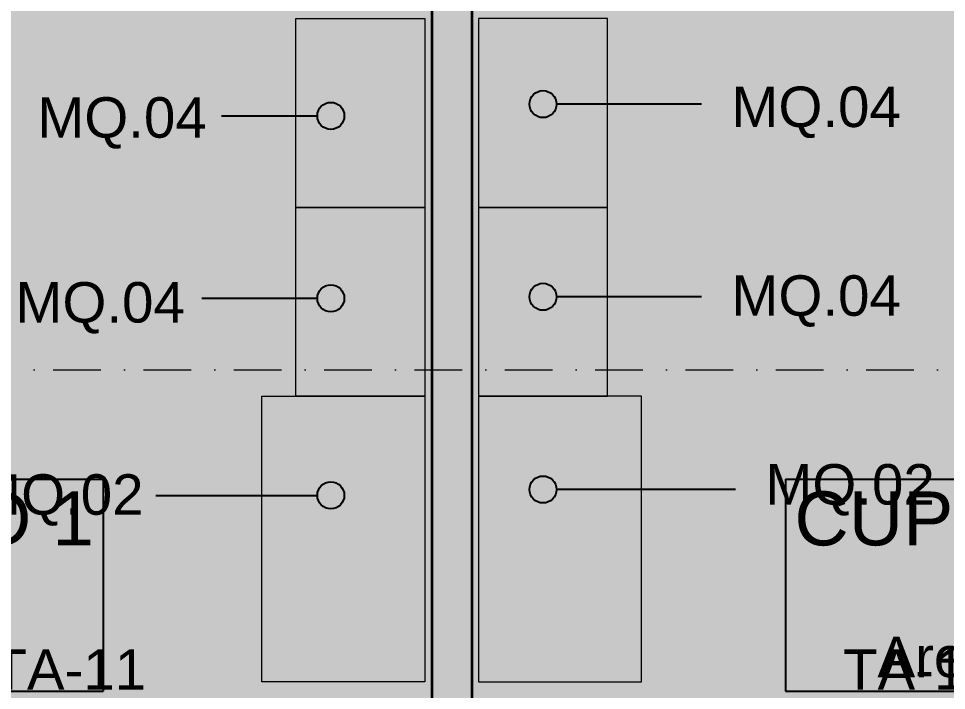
# Model space of a CAD drawing. Header units: millimetres. Extents: x -14278 to 97203, y -22378 to 34603.
# Drawn here: x 78334 to 81777, y 5922 to 8414 of the extents above; entities that cross this region are included whole.
import ezdxf
from ezdxf.enums import TextEntityAlignment as Align

# ---------------------------------------------------------------- set-up
doc = ezdxf.new("R2010")
doc.units = ezdxf.units.MM
doc.header["$MEASUREMENT"] = 0
doc.linetypes.add('Dot & Dashed', pattern=[335.138881, 176.388884, -88.194442, 0, -70.555556])
for name, color, linetype in [('A-Zz_20_10_90-T_TextFFEInternal', 7, 'Continuous'), ('NewA-Ee_25_10-M_WallsInternal', 7, 'Continuous'), ('NewA-Ee_30_40-M_Floors', 7, 'Continuous'), ('NewA-Ee_40_20-M_GeneralFFAndEInternalMovable', 7, 'Continuous'), ('NewA-SL-M_SpacesInternal', 7, 'Continuous'), ('NewA-Ss_30_25-M_CeilingAndSoffitSystems', 7, 'Continuous'), ('NewA-Zz_20_10_90-T_TextFFEInternal', 7, 'Continuous'), ('NewA-Zz_35_40_80-M_GridStructural', 7, 'Continuous'), ('NewA-Zz_50_90_00-M_GrossInternal', 7, 'Continuous')]:
    doc.layers.add(name, color=color, linetype=linetype)
doc.styles.add('GENERATED_STYLE_1', font='')
doc.styles.get('GENERATED_STYLE_1').set_extended_font_data('Arial')

# ---------------------------------------------------------------- blocks, each defined once
blk = doc.blocks.new('Slab_29_2', base_point=(87898, 1112.3))
at = {"layer": 'NewA-Ee_30_40-M_Floors', "linetype": 'Continuous', "lineweight": 13}
blk.add_hatch(color=254, dxfattribs=at).paths.add_polyline_path([(87898, 1112.3), (87898, 7409.5), (90347.7, 7409.5), (90347.7, 9661.5), (55798.3, 9661.5), (55798.3, 1112.3)])
blk = doc.blocks.new('BEDROOM_211_34_2', base_point=(77523.3, 9126.8))
at = {"layer": 'NewA-SL-M_SpacesInternal', "color": 253, "linetype": 'Continuous', "lineweight": 13}
blk.add_line((79867.1, 5859.4), (79867.1, 9661.5), dxfattribs=at)
at = {"layer": 'NewA-SL-M_SpacesInternal', "color": 5, "lineweight": 70, "style": 'GENERATED_STYLE_1'}
for tag, height, p in [('ROOM_NAME', 200, (77523.3, 9434.6)), ('ROOM_NUMBER', 150, (77523.3, 9131.8)), ('adj_text', 150, (77523.3, 8896.1))]:
    blk.add_attdef(tag, text='', height=height, dxfattribs=at).set_placement(p, align=Align.TOP_CENTER)
blk = doc.blocks.new('BEDROOM_213_35_2', base_point=(82303.9, 9126.8))
at = {"layer": 'NewA-SL-M_SpacesInternal', "color": 253, "linetype": 'Continuous', "lineweight": 13}
blk.add_line((80017.1, 9661.5), (80017.1, 5859.4), dxfattribs=at)
at = {"layer": 'NewA-SL-M_SpacesInternal', "color": 5, "lineweight": 70, "style": 'GENERATED_STYLE_1'}
for tag, height, p in [('ROOM_NAME', 200, (82303.9, 9434.6)), ('ROOM_NUMBER', 150, (82303.9, 9131.8)), ('adj_text', 150, (82303.9, 8896.1))]:
    blk.add_attdef(tag, text='', height=height, dxfattribs=at).set_placement(p, align=Align.TOP_CENTER)
blk = doc.blocks.new('CUPBOARD 1_211B_54_2', base_point=(77706.3, 6352.2))
at = {"layer": 'NewA-SL-M_SpacesInternal', "linetype": 'Continuous'}
for p, q in [((76764.7, 6705.8), (76764.7, 6391.5)), ((76764.7, 6705.8), (78648, 6705.8)), ((78648, 6705.8), (78648, 6391.5)), ((76764.7, 6391.5), (76764.7, 6155.8)), ((78648, 6391.5), (78648, 6155.8)), ((76764.7, 6155.8), (76764.7, 5920.1)), ((78648, 6155.8), (78648, 5920.1)), ((76764.7, 5920.1), (78648, 5920.1))]:
    blk.add_line(p, q, dxfattribs=at)
at = {"layer": 'NewA-SL-M_SpacesInternal', "color": 253, "linetype": 'Continuous', "lineweight": 13}
for p, q in [((79867.1, 5534.4), (79166, 5534.4)), ((79166, 5534.4), (79166, 3642.8)), ((79867.1, 3642.8), (79867.1, 5534.4)), ((79166, 3642.8), (79867.1, 3642.8))]:
    blk.add_line(p, q, dxfattribs=at)
at = {"layer": 'NewA-SL-M_SpacesInternal', "color": 5, "lineweight": 70, "style": 'GENERATED_STYLE_1'}
for tag, height, p in [('ROOM_NAME', 200, (77706.3, 6660.1)), ('ROOM_NUMBER', 150, (77706.3, 6357.2)), ('adj_text', 150, (77706.3, 6121.5))]:
    blk.add_attdef(tag, text='', height=height, dxfattribs=at).set_placement(p, align=Align.TOP_CENTER)
blk = doc.blocks.new('CUPBOARD 1_213B_55_2', base_point=(82120.8, 6352.2))
at = {"layer": 'NewA-SL-M_SpacesInternal', "linetype": 'Continuous'}
for p, q in [((81179.2, 6705.8), (81179.2, 6391.5)), ((81179.2, 6705.8), (83062.5, 6705.8)), ((83062.5, 6705.8), (83062.5, 6391.5)), ((81179.2, 6391.5), (81179.2, 6155.8)), ((83062.5, 6391.5), (83062.5, 6155.8)), ((81179.2, 6155.8), (81179.2, 5920.1)), ((83062.5, 6155.8), (83062.5, 5920.1)), ((81179.2, 5920.1), (83062.5, 5920.1))]:
    blk.add_line(p, q, dxfattribs=at)
at = {"layer": 'NewA-SL-M_SpacesInternal', "color": 253, "linetype": 'Continuous', "lineweight": 13}
for p, q in [((80017.1, 5533.2), (80017.1, 3642.8)), ((80718.6, 5533.2), (80017.1, 5533.2)), ((80718.6, 3642.8), (80718.6, 5533.2)), ((80017.1, 3642.8), (80718.6, 3642.8))]:
    blk.add_line(p, q, dxfattribs=at)
at = {"layer": 'NewA-SL-M_SpacesInternal', "color": 5, "lineweight": 70, "style": 'GENERATED_STYLE_1'}
for tag, height, p in [('ROOM_NAME', 200, (82120.8, 6660.1)), ('ROOM_NUMBER', 150, (82120.8, 6357.2)), ('adj_text', 150, (82120.8, 6121.5))]:
    blk.add_attdef(tag, text='', height=height, dxfattribs=at).set_placement(p, align=Align.TOP_CENTER)
blk = doc.blocks.new('Slab_43_2', base_point=(76037, 9661.5))
at = {"layer": 'NewA-Ss_30_25-M_CeilingAndSoffitSystems', "linetype": 'Continuous', "lineweight": 0}
blk.add_hatch(color=255, dxfattribs=at).paths.add_polyline_path([(76037, 9661.5), (76037, 5859.4), (77809.7, 5859.4), (77809.7, 2707.2), (79041, 2707.2), (79041, 5859.4), (79867.1, 5859.4), (79867.1, 9661.5)])
at = {"layer": 'NewA-Ss_30_25-M_CeilingAndSoffitSystems', "color": 6, "linetype": 'Continuous', "lineweight": 13, "flags": 128}
blk.add_lwpolyline([(76037, 9661.5), (76037, 5859.4), (77809.7, 5859.4), (77809.7, 2707.2), (79041, 2707.2), (79041, 5859.4), (79867.1, 5859.4), (79867.1, 9661.5)], close=True, dxfattribs=at)
blk = doc.blocks.new('Slab_44_2', base_point=(80017.1, 9661.5))
at = {"layer": 'NewA-Ss_30_25-M_CeilingAndSoffitSystems', "linetype": 'Continuous', "lineweight": 0}
blk.add_hatch(color=255, dxfattribs=at).paths.add_polyline_path([(80017.1, 9661.5), (80017.1, 5658.2), (80843.6, 5658.2), (80843.6, 2707.2), (82077.4, 2707.2), (82077.4, 5658.2), (83845, 5658.2), (83845, 9661.5)])
at = {"layer": 'NewA-Ss_30_25-M_CeilingAndSoffitSystems', "color": 6, "linetype": 'Continuous', "lineweight": 13, "flags": 128}
blk.add_lwpolyline([(80017.1, 9661.5), (80017.1, 5658.2), (80843.6, 5658.2), (80843.6, 2707.2), (82077.4, 2707.2), (82077.4, 5658.2), (83845, 5658.2), (83845, 9661.5)], close=True, dxfattribs=at)
blk = doc.blocks.new('Wall_76_2', base_point=(79867.1, 9661.5))
at = {"layer": 'NewA-Ee_25_10-M_WallsInternal', "linetype": 'Continuous', "lineweight": 13}
for points in [[(79867.1, 5859.4), (80017.1, 5859.4), (80017.1, 9661.5), (79867.1, 9661.5)], [(79867.1, 3642.8), (80017.1, 3642.8), (80017.1, 5534.4), (79867.1, 5534.4)], [(79867.1, 2707.2), (80017.1, 2707.2), (80017.1, 3517.8), (79867.1, 3517.8)]]:
    blk.add_hatch(color=6, dxfattribs=at).paths.add_polyline_path(points)
at = {"layer": 'NewA-Ee_25_10-M_WallsInternal', "color": 92, "linetype": 'Continuous', "lineweight": 35, "flags": 128}
for points in [[(79867.1, 9661.5), (79867.1, 5859.4)], [(80017.1, 9661.5), (79867.1, 9661.5)], [(80017.1, 5859.4), (80017.1, 9661.5)], [(79867.1, 5534.4), (79867.1, 3642.8)], [(80017.1, 3642.8), (80017.1, 5534.4)], [(79867.1, 3517.8), (79867.1, 2707.2)], [(80017.1, 2707.2), (80017.1, 3517.8)]]:
    blk.add_lwpolyline(points, dxfattribs=at)
blk = doc.blocks.new('Standard grid marker_2')
at = {"layer": 'NewA-Zz_35_40_80-M_GridStructural', "color": 6, "linetype": 'Dot & Dashed', "lineweight": 13}
blk.add_line((1000, 0), (40175.6, 0), dxfattribs=at)
at = {"layer": 'NewA-Zz_35_40_80-M_GridStructural', "style": 'GENERATED_STYLE_1'}
blk.add_attdef('AC_MarkerText_1', text='', height=250, dxfattribs=at).set_placement((41425.6, 14.3), align=Align.MIDDLE_CENTER)
blk = doc.blocks.new('Wardrobe 19')
at = {"layer": 'NewA-Ee_40_20-M_GeneralFFAndEInternalMovable', "color": 1, "linetype": 'Continuous', "lineweight": 18}
for p, q in [((1059.4, 604.8), (0, 604.8)), ((0, 604.8), (0, 0)), ((1059.4, 0), (1059.4, 604.8)), ((0, 0), (1059.4, 0))]:
    blk.add_line(p, q, dxfattribs=at)
blk = doc.blocks.new('Credenza 19_2')
at = {"layer": 'NewA-Ee_40_20-M_GeneralFFAndEInternalMovable', "color": 1, "linetype": 'Continuous', "lineweight": 18}
for p, q in [((700, 478.4), (0, 478.4)), ((0, 478.4), (0, 0)), ((700, 0), (700, 478.4)), ((0, 0), (700, 0))]:
    blk.add_line(p, q, dxfattribs=at)
blk = doc.blocks.new('Line_85_2', base_point=(80868.4, 8096.4))
at = {"layer": 'NewA-Zz_20_10_90-T_TextFFEInternal', "linetype": 'Continuous'}
blk.add_hatch(color=256, dxfattribs=at).paths.add_polyline_path([(80329.8, 8096.4), (80326, 8115.5), (80315.1, 8131.8), (80298.9, 8142.6), (80279.8, 8146.4), (80260.6, 8142.6), (80244.4, 8131.8), (80233.6, 8115.5), (80229.8, 8096.4), (80233.6, 8077.3), (80244.4, 8061), (80260.6, 8050.2), (80279.8, 8046.4), (80298.9, 8050.2), (80315.1, 8061), (80326, 8077.3)])
blk.add_line((80868.4, 8096.4), (80329.8, 8096.4), dxfattribs=at)
blk.add_circle((80279.8, 8096.4), 50, dxfattribs=at)
blk = doc.blocks.new('Line_86_2', base_point=(80868.4, 7382))
at = {"layer": 'NewA-Zz_20_10_90-T_TextFFEInternal', "linetype": 'Continuous'}
blk.add_hatch(color=256, dxfattribs=at).paths.add_polyline_path([(80329.8, 7382), (80326, 7401.1), (80315.1, 7417.3), (80298.9, 7428.2), (80279.8, 7432), (80260.6, 7428.2), (80244.4, 7417.3), (80233.6, 7401.1), (80229.8, 7382), (80233.6, 7362.8), (80244.4, 7346.6), (80260.6, 7335.8), (80279.8, 7332), (80298.9, 7335.8), (80315.1, 7346.6), (80326, 7362.8)])
blk.add_line((80868.4, 7382), (80329.8, 7382), dxfattribs=at)
blk.add_circle((80279.8, 7382), 50, dxfattribs=at)
blk = doc.blocks.new('Line_87_2', base_point=(80994.3, 6667.5))
at = {"layer": 'NewA-Zz_20_10_90-T_TextFFEInternal', "linetype": 'Continuous'}
blk.add_hatch(color=256, dxfattribs=at).paths.add_polyline_path([(80329.8, 6667.5), (80326, 6686.7), (80315.1, 6702.9), (80298.9, 6713.7), (80279.8, 6717.5), (80260.6, 6713.7), (80244.4, 6702.9), (80233.6, 6686.7), (80229.8, 6667.5), (80233.6, 6648.4), (80244.4, 6632.2), (80260.6, 6621.3), (80279.8, 6617.5), (80298.9, 6621.3), (80315.1, 6632.2), (80326, 6648.4)])
blk.add_line((80994.3, 6667.5), (80329.8, 6667.5), dxfattribs=at)
blk.add_circle((80279.8, 6667.5), 50, dxfattribs=at)
blk = doc.blocks.new('Line_116_2', base_point=(79086.6, 8053))
at = {"layer": 'NewA-Zz_20_10_90-T_TextFFEInternal', "linetype": 'Continuous'}
blk.add_hatch(color=256, dxfattribs=at).paths.add_polyline_path([(79542.6, 8053), (79538.7, 8072.1), (79527.9, 8088.4), (79511.7, 8099.2), (79492.6, 8103), (79473.4, 8099.2), (79457.2, 8088.4), (79446.4, 8072.1), (79442.6, 8053), (79446.4, 8033.9), (79457.2, 8017.7), (79473.4, 8006.8), (79492.6, 8003), (79511.7, 8006.8), (79527.9, 8017.7), (79538.7, 8033.9)])
blk.add_line((79086.6, 8053), (79442.6, 8053), dxfattribs=at)
blk.add_circle((79492.6, 8053), 50, dxfattribs=at)
blk = doc.blocks.new('Line_117_2', base_point=(79014.5, 7376.5))
at = {"layer": 'NewA-Zz_20_10_90-T_TextFFEInternal', "linetype": 'Continuous'}
blk.add_hatch(color=256, dxfattribs=at).paths.add_polyline_path([(79542.6, 7376.5), (79538.7, 7395.6), (79527.9, 7411.8), (79511.7, 7422.7), (79492.6, 7426.5), (79473.4, 7422.7), (79457.2, 7411.8), (79446.4, 7395.6), (79442.6, 7376.5), (79446.4, 7357.3), (79457.2, 7341.1), (79473.4, 7330.3), (79492.6, 7326.5), (79511.7, 7330.3), (79527.9, 7341.1), (79538.7, 7357.3)])
blk.add_line((79014.5, 7376.5), (79442.6, 7376.5), dxfattribs=at)
blk.add_circle((79492.6, 7376.5), 50, dxfattribs=at)
blk = doc.blocks.new('Line_118_2', base_point=(78843.1, 6645.8))
at = {"layer": 'NewA-Zz_20_10_90-T_TextFFEInternal', "linetype": 'Continuous'}
blk.add_hatch(color=256, dxfattribs=at).paths.add_polyline_path([(79542.6, 6645.8), (79538.7, 6664.9), (79527.9, 6681.2), (79511.7, 6692), (79492.6, 6695.8), (79473.4, 6692), (79457.2, 6681.2), (79446.4, 6664.9), (79442.6, 6645.8), (79446.4, 6626.7), (79457.2, 6610.4), (79473.4, 6599.6), (79492.6, 6595.8), (79511.7, 6599.6), (79527.9, 6610.4), (79538.7, 6626.7)])
blk.add_line((78843.1, 6645.8), (79442.6, 6645.8), dxfattribs=at)
blk.add_circle((79492.6, 6645.8), 50, dxfattribs=at)
blk = doc.blocks.new('Label_182_2', base_point=(80994.3, 6845.9))
at = {"layer": 'A-Zz_20_10_90-T_TextFFEInternal', "insert": (81419.3, 6761.6), "char_height": 150, "attachment_point": 2, "style": 'GENERATED_STYLE_1'}
blk.add_mtext('\\fArial|b0|i0|c0|p34;MQ.02\\fArial|b0|i0|c0|p34;\\fArial|b0|i0|c0|p34;\\fArial|b0|i0|c0|p34;\\fArial|b0|i0|c0|p34;\\fArial|b0|i0|c0|p34;\\fArial|b0|i0|c0|p34;\\fArial|b0|i0|c0|p34;\\fArial|b0|i0|c0|p34;\\fArial|b0|i0|c0|p34;\\fArial|b0|i0|c0|p34;\\fArial|b0|i0|c0|p34;\\fArial|b0|i0|c0|p34;\\fArial|b0|i0|c0|p34;\\fArial|b0|i0|c0|p34;\\fArial|b0|i0|c0|p34;\\fArial|b0|i0|c0|p34;\\fArial|b0|i0|c0|p34;\\fArial|b0|i0|c0|p34;\\fArial|b0|i0|c0|p34;\\fArial|b0|i0|c0|p34;\\fArial|b0|i0|c0|p34;\\fArial|b0|i0|c0|p34;\\fArial|b0|i0|c0|p34;\\fArial|b0|i0|c0|p34;\\fArial|b0|i0|c0|p34;\\fArial|b0|i0|c0|p34;\\fArial|b0|i0|c0|p34;\\fArial|b0|i0|c0|p34;\\fArial|b0|i0|c0|p34;}', dxfattribs=at)
blk = doc.blocks.new('Label_183_2', base_point=(80868.4, 7545.9))
at = {"layer": 'A-Zz_20_10_90-T_TextFFEInternal', "insert": (81293.4, 7461.6), "char_height": 150, "attachment_point": 2, "style": 'GENERATED_STYLE_1'}
blk.add_mtext('\\fArial|b0|i0|c0|p34;MQ.04\\fArial|b0|i0|c0|p34;\\fArial|b0|i0|c0|p34;\\fArial|b0|i0|c0|p34;\\fArial|b0|i0|c0|p34;\\fArial|b0|i0|c0|p34;\\fArial|b0|i0|c0|p34;\\fArial|b0|i0|c0|p34;\\fArial|b0|i0|c0|p34;\\fArial|b0|i0|c0|p34;\\fArial|b0|i0|c0|p34;\\fArial|b0|i0|c0|p34;\\fArial|b0|i0|c0|p34;\\fArial|b0|i0|c0|p34;\\fArial|b0|i0|c0|p34;\\fArial|b0|i0|c0|p34;\\fArial|b0|i0|c0|p34;\\fArial|b0|i0|c0|p34;\\fArial|b0|i0|c0|p34;\\fArial|b0|i0|c0|p34;\\fArial|b0|i0|c0|p34;\\fArial|b0|i0|c0|p34;\\fArial|b0|i0|c0|p34;\\fArial|b0|i0|c0|p34;\\fArial|b0|i0|c0|p34;\\fArial|b0|i0|c0|p34;\\fArial|b0|i0|c0|p34;\\fArial|b0|i0|c0|p34;\\fArial|b0|i0|c0|p34;\\fArial|b0|i0|c0|p34;}', dxfattribs=at)
blk = doc.blocks.new('Label_184_2', base_point=(80868.4, 8245.9))
at = {"layer": 'A-Zz_20_10_90-T_TextFFEInternal', "insert": (81293.4, 8161.6), "char_height": 150, "attachment_point": 2, "style": 'GENERATED_STYLE_1'}
blk.add_mtext('\\fArial|b0|i0|c0|p34;MQ.04\\fArial|b0|i0|c0|p34;\\fArial|b0|i0|c0|p34;\\fArial|b0|i0|c0|p34;\\fArial|b0|i0|c0|p34;\\fArial|b0|i0|c0|p34;\\fArial|b0|i0|c0|p34;\\fArial|b0|i0|c0|p34;\\fArial|b0|i0|c0|p34;\\fArial|b0|i0|c0|p34;\\fArial|b0|i0|c0|p34;\\fArial|b0|i0|c0|p34;\\fArial|b0|i0|c0|p34;\\fArial|b0|i0|c0|p34;\\fArial|b0|i0|c0|p34;\\fArial|b0|i0|c0|p34;\\fArial|b0|i0|c0|p34;\\fArial|b0|i0|c0|p34;\\fArial|b0|i0|c0|p34;\\fArial|b0|i0|c0|p34;\\fArial|b0|i0|c0|p34;\\fArial|b0|i0|c0|p34;\\fArial|b0|i0|c0|p34;\\fArial|b0|i0|c0|p34;\\fArial|b0|i0|c0|p34;\\fArial|b0|i0|c0|p34;\\fArial|b0|i0|c0|p34;\\fArial|b0|i0|c0|p34;\\fArial|b0|i0|c0|p34;\\fArial|b0|i0|c0|p34;}', dxfattribs=at)
blk = doc.blocks.new('Label_207_2', base_point=(78292.8, 8206.4))
at = {"layer": 'A-Zz_20_10_90-T_TextFFEInternal', "insert": (78717.8, 8122.1), "char_height": 150, "attachment_point": 2, "style": 'GENERATED_STYLE_1'}
blk.add_mtext('\\fArial|b0|i0|c0|p34;MQ.04\\fArial|b0|i0|c0|p34;\\fArial|b0|i0|c0|p34;\\fArial|b0|i0|c0|p34;\\fArial|b0|i0|c0|p34;\\fArial|b0|i0|c0|p34;\\fArial|b0|i0|c0|p34;\\fArial|b0|i0|c0|p34;\\fArial|b0|i0|c0|p34;\\fArial|b0|i0|c0|p34;\\fArial|b0|i0|c0|p34;\\fArial|b0|i0|c0|p34;\\fArial|b0|i0|c0|p34;\\fArial|b0|i0|c0|p34;\\fArial|b0|i0|c0|p34;\\fArial|b0|i0|c0|p34;\\fArial|b0|i0|c0|p34;\\fArial|b0|i0|c0|p34;\\fArial|b0|i0|c0|p34;\\fArial|b0|i0|c0|p34;\\fArial|b0|i0|c0|p34;\\fArial|b0|i0|c0|p34;\\fArial|b0|i0|c0|p34;\\fArial|b0|i0|c0|p34;\\fArial|b0|i0|c0|p34;\\fArial|b0|i0|c0|p34;\\fArial|b0|i0|c0|p34;\\fArial|b0|i0|c0|p34;\\fArial|b0|i0|c0|p34;\\fArial|b0|i0|c0|p34;}', dxfattribs=at)
blk = doc.blocks.new('Label_208_2', base_point=(78211.6, 7520.8))
at = {"layer": 'A-Zz_20_10_90-T_TextFFEInternal', "insert": (78636.6, 7436.5), "char_height": 150, "attachment_point": 2, "style": 'GENERATED_STYLE_1'}
blk.add_mtext('\\fArial|b0|i0|c0|p34;MQ.04\\fArial|b0|i0|c0|p34;\\fArial|b0|i0|c0|p34;\\fArial|b0|i0|c0|p34;\\fArial|b0|i0|c0|p34;\\fArial|b0|i0|c0|p34;\\fArial|b0|i0|c0|p34;\\fArial|b0|i0|c0|p34;\\fArial|b0|i0|c0|p34;\\fArial|b0|i0|c0|p34;\\fArial|b0|i0|c0|p34;\\fArial|b0|i0|c0|p34;\\fArial|b0|i0|c0|p34;\\fArial|b0|i0|c0|p34;\\fArial|b0|i0|c0|p34;\\fArial|b0|i0|c0|p34;\\fArial|b0|i0|c0|p34;\\fArial|b0|i0|c0|p34;\\fArial|b0|i0|c0|p34;\\fArial|b0|i0|c0|p34;\\fArial|b0|i0|c0|p34;\\fArial|b0|i0|c0|p34;\\fArial|b0|i0|c0|p34;\\fArial|b0|i0|c0|p34;\\fArial|b0|i0|c0|p34;\\fArial|b0|i0|c0|p34;\\fArial|b0|i0|c0|p34;\\fArial|b0|i0|c0|p34;\\fArial|b0|i0|c0|p34;\\fArial|b0|i0|c0|p34;}', dxfattribs=at)
blk = doc.blocks.new('Label_209_2', base_point=(78058.3, 6808.2))
at = {"layer": 'A-Zz_20_10_90-T_TextFFEInternal', "insert": (78483.3, 6723.9), "char_height": 150, "attachment_point": 2, "style": 'GENERATED_STYLE_1'}
blk.add_mtext('\\fArial|b0|i0|c0|p34;MQ.02\\fArial|b0|i0|c0|p34;\\fArial|b0|i0|c0|p34;\\fArial|b0|i0|c0|p34;\\fArial|b0|i0|c0|p34;\\fArial|b0|i0|c0|p34;\\fArial|b0|i0|c0|p34;\\fArial|b0|i0|c0|p34;\\fArial|b0|i0|c0|p34;\\fArial|b0|i0|c0|p34;\\fArial|b0|i0|c0|p34;\\fArial|b0|i0|c0|p34;\\fArial|b0|i0|c0|p34;\\fArial|b0|i0|c0|p34;\\fArial|b0|i0|c0|p34;\\fArial|b0|i0|c0|p34;\\fArial|b0|i0|c0|p34;\\fArial|b0|i0|c0|p34;\\fArial|b0|i0|c0|p34;\\fArial|b0|i0|c0|p34;\\fArial|b0|i0|c0|p34;\\fArial|b0|i0|c0|p34;\\fArial|b0|i0|c0|p34;\\fArial|b0|i0|c0|p34;\\fArial|b0|i0|c0|p34;\\fArial|b0|i0|c0|p34;\\fArial|b0|i0|c0|p34;\\fArial|b0|i0|c0|p34;\\fArial|b0|i0|c0|p34;\\fArial|b0|i0|c0|p34;}', dxfattribs=at)
blk = doc.blocks.new('Label_240_2', base_point=(81253.5, 6159))
at = {"layer": 'A-Zz_20_10_90-T_TextFFEInternal', "insert": (81678.5, 6074.7), "char_height": 150, "attachment_point": 2, "style": 'GENERATED_STYLE_1'}
blk.add_mtext('\\fArial|b0|i0|c0|p34;TA-11\\fArial|b0|i0|c0|p34;\\fArial|b0|i0|c0|p34;\\fArial|b0|i0|c0|p34;\\fArial|b0|i0|c0|p34;\\fArial|b0|i0|c0|p34;\\fArial|b0|i0|c0|p34;\\fArial|b0|i0|c0|p34;\\fArial|b0|i0|c0|p34;\\fArial|b0|i0|c0|p34;\\fArial|b0|i0|c0|p34;\\fArial|b0|i0|c0|p34;\\fArial|b0|i0|c0|p34;\\fArial|b0|i0|c0|p34;\\fArial|b0|i0|c0|p34;\\fArial|b0|i0|c0|p34;\\fArial|b0|i0|c0|p34;\\fArial|b0|i0|c0|p34;\\fArial|b0|i0|c0|p34;\\fArial|b0|i0|c0|p34;\\fArial|b0|i0|c0|p34;\\fArial|b0|i0|c0|p34;\\fArial|b0|i0|c0|p34;\\fArial|b0|i0|c0|p34;\\fArial|b0|i0|c0|p34;\\fArial|b0|i0|c0|p34;\\fArial|b0|i0|c0|p34;\\fArial|b0|i0|c0|p34;\\fArial|b0|i0|c0|p34;\\fArial|b0|i0|c0|p34;}', dxfattribs=at)
blk = doc.blocks.new('Label_251_2', base_point=(78097.2, 6159))
at = {"layer": 'A-Zz_20_10_90-T_TextFFEInternal', "insert": (78522.2, 6074.7), "char_height": 150, "attachment_point": 2, "style": 'GENERATED_STYLE_1'}
blk.add_mtext('\\fArial|b0|i0|c0|p34;TA-11\\fArial|b0|i0|c0|p34;\\fArial|b0|i0|c0|p34;\\fArial|b0|i0|c0|p34;\\fArial|b0|i0|c0|p34;\\fArial|b0|i0|c0|p34;\\fArial|b0|i0|c0|p34;\\fArial|b0|i0|c0|p34;\\fArial|b0|i0|c0|p34;\\fArial|b0|i0|c0|p34;\\fArial|b0|i0|c0|p34;\\fArial|b0|i0|c0|p34;\\fArial|b0|i0|c0|p34;\\fArial|b0|i0|c0|p34;\\fArial|b0|i0|c0|p34;\\fArial|b0|i0|c0|p34;\\fArial|b0|i0|c0|p34;\\fArial|b0|i0|c0|p34;\\fArial|b0|i0|c0|p34;\\fArial|b0|i0|c0|p34;\\fArial|b0|i0|c0|p34;\\fArial|b0|i0|c0|p34;\\fArial|b0|i0|c0|p34;\\fArial|b0|i0|c0|p34;\\fArial|b0|i0|c0|p34;\\fArial|b0|i0|c0|p34;\\fArial|b0|i0|c0|p34;\\fArial|b0|i0|c0|p34;\\fArial|b0|i0|c0|p34;\\fArial|b0|i0|c0|p34;}', dxfattribs=at)

msp = doc.modelspace()

# ---------------------------------------------------------------- hatches: boundary and pattern name
at = {"layer": 'NewA-Zz_50_90_00-M_GrossInternal', "linetype": 'Continuous', "lineweight": 140}
msp.add_hatch(color=1, dxfattribs=at).paths.add_polyline_path([(55798.3, 9661.5), (90347.7, 9661.5), (90347.7, 1262.1), (61147.7, 1262.1), (61147.7, -3287.9), (57698.3, -3287.9), (57698.3, 1262.1), (55798.3, 1262.1)])

# ---------------------------------------------------------------- block references
at = {"layer": 'A-Zz_20_10_90-T_TextFFEInternal', "color": 6, "linetype": 'Continuous', "lineweight": 13}
for name, p in [('Label_184_2', (80868.4, 8245.9)), ('Label_207_2', (78292.8, 8206.4)), ('Label_208_2', (78211.6, 7520.8)), ('Label_183_2', (80868.4, 7545.9)), ('Label_182_2', (80994.3, 6845.9)), ('Label_209_2', (78058.3, 6808.2)), ('Label_251_2', (78097.2, 6159)), ('Label_240_2', (81253.5, 6159))]:
    msp.add_blockref(name, p, dxfattribs=at)
at = {"layer": 'NewA-Ee_25_10-M_WallsInternal', "color": 92, "lineweight": 35}
msp.add_blockref('Wall_76_2', (79867.1, 9661.5), dxfattribs=at)
at = {"layer": 'NewA-Ee_30_40-M_Floors', "color": 6, "linetype": 'Continuous', "lineweight": 13}
msp.add_blockref('Slab_29_2', (87898, 1112.3), dxfattribs=at)
at = {"layer": 'NewA-Ee_40_20-M_GeneralFFAndEInternalMovable', "color": 6, "linetype": 'Continuous', "lineweight": 13, "xscale": -1, "zscale": 1000, "rotation": 270}
for name, p in [('Credenza 19_2', (79363.1, 7713.7)), ('Credenza 19_2', (79363.1, 7013.7)), ('Wardrobe 19', (79237.2, 5954.3))]:
    msp.add_blockref(name, p, dxfattribs=at)
at = {"layer": 'NewA-Ee_40_20-M_GeneralFFAndEInternalMovable', "color": 6, "linetype": 'Continuous', "lineweight": 13, "zscale": 1000, "rotation": 90}
for name, p in [('Credenza 19_2', (80519, 7713.7)), ('Credenza 19_2', (80519, 7013.7)), ('Wardrobe 19', (80644.9, 5954.3))]:
    msp.add_blockref(name, p, dxfattribs=at)
at = {"layer": 'NewA-SL-M_SpacesInternal', "linetype": 'Continuous'}
for name, p in [('BEDROOM_211_34_2', (77523.3, 9126.8)), ('BEDROOM_213_35_2', (82303.9, 9126.8))]:
    msp.add_blockref(name, p, dxfattribs=at)
for name, p, values in [('CUPBOARD 1_211B_54_2', (77706.3, 6352.2), {'ROOM_NAME': 'CUPBOARD 1', 'ROOM_NUMBER': '211B', 'adj_text': 'Area: 1.3 m2'}), ('CUPBOARD 1_213B_55_2', (82120.8, 6352.2), {'ROOM_NAME': 'CUPBOARD 1', 'ROOM_NUMBER': '213B', 'adj_text': 'Area: 1.3 m2'})]:
    msp.add_blockref(name, p, dxfattribs=at).add_auto_attribs(values)
at = {"layer": 'NewA-Ss_30_25-M_CeilingAndSoffitSystems', "color": 6, "linetype": 'Continuous', "lineweight": 13}
for name, p in [('Slab_43_2', (76037, 9661.5)), ('Slab_44_2', (80017.1, 9661.5))]:
    msp.add_blockref(name, p, dxfattribs=at)
at = {"layer": 'NewA-Zz_20_10_90-T_TextFFEInternal', "linetype": 'Continuous'}
for name, p in [('Line_85_2', (80868.4, 8096.4)), ('Line_116_2', (79086.6, 8053)), ('Line_117_2', (79014.5, 7376.5)), ('Line_86_2', (80868.4, 7382)), ('Line_87_2', (80994.3, 6667.5)), ('Line_118_2', (78843.1, 6645.8))]:
    msp.add_blockref(name, p, dxfattribs=at)
at = {"layer": 'NewA-Zz_35_40_80-M_GridStructural', "color": 1, "linetype": 'Continuous', "lineweight": 18, "zscale": 1000}
msp.add_blockref('Standard grid marker_2', (53995.7, 7111.8), dxfattribs=at)

doc.saveas('drawing.dxf')
